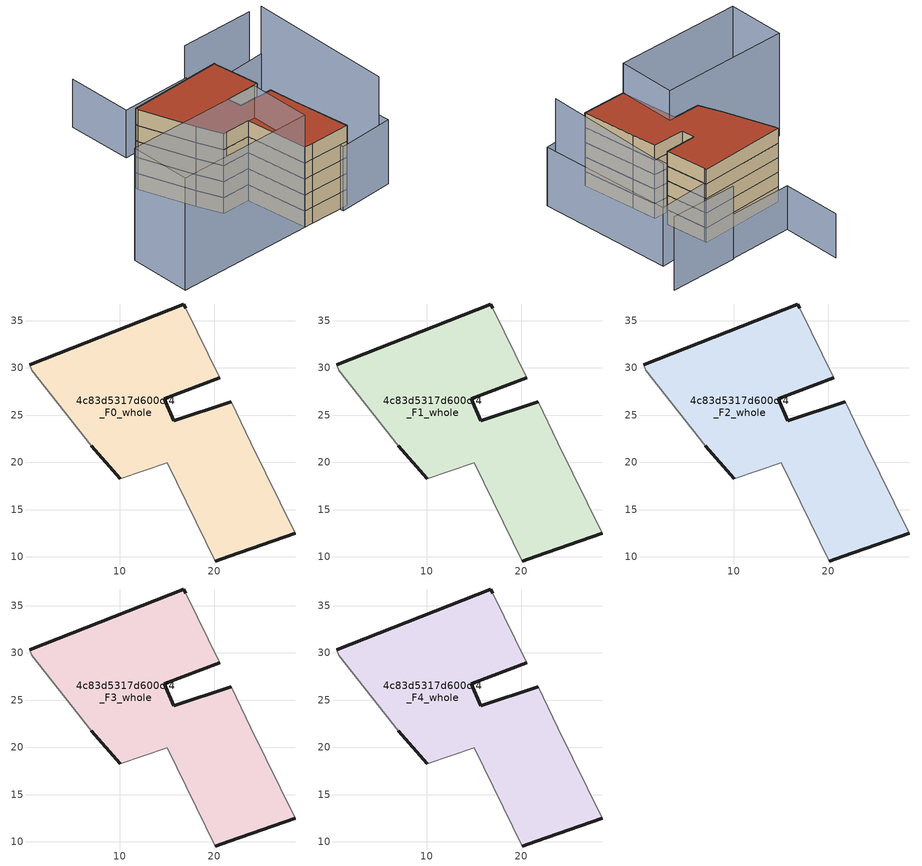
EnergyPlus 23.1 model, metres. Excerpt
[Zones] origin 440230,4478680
4c83d5317d600cf4_F0_whole
 floor ground (EU_floor_Construction): 28.56,12.49 23.87,22.08 21.76,26.44 15.73,24.41 14.68,26.76 20.59,28.97 16.98,36.32 16.77,36.77 0.46,30.32 0.67,29.79 6.97,21.75 10.05,18.25 15,19.97 20.08,9.57 21.58,10.09 z0
 wall outside (EU_wall_Construction): 20.59,28.97 14.68,26.76 15.73,24.41 21.76,26.44 / 28.56,12.49 21.58,10.09 20.08,9.57 / 10.05,18.25 6.97,21.75 / 0.46,30.32 16.77,36.77 16.98,36.32 z0:3
 wall adiabatic (EU_wall_Construction): 16.98,36.32 20.59,28.97 / 21.76,26.44 23.87,22.08 28.56,12.49 / 20.08,9.57 15,19.97 10.05,18.25 / 6.97,21.75 0.67,29.79 0.46,30.32 z0:3
4c83d5317d600cf4_F1_whole
 floor to 4c83d5317d600cf4_F0_whole (EU_floor_Construction): 28.56,12.49 23.87,22.08 21.76,26.44 15.73,24.41 14.68,26.76 20.59,28.97 16.98,36.32 16.77,36.77 0.46,30.32 0.67,29.79 6.97,21.75 10.05,18.25 15,19.97 20.08,9.57 21.58,10.09 z3
 wall outside (EU_wall_Construction): 20.59,28.97 14.68,26.76 15.73,24.41 21.76,26.44 / 28.56,12.49 21.58,10.09 20.08,9.57 / 10.05,18.25 6.97,21.75 / 0.46,30.32 16.77,36.77 16.98,36.32 z3:6
 wall adiabatic (EU_wall_Construction): 16.98,36.32 20.59,28.97 / 21.76,26.44 23.87,22.08 28.56,12.49 / 20.08,9.57 15,19.97 10.05,18.25 / 6.97,21.75 0.67,29.79 0.46,30.32 z3:6
4c83d5317d600cf4_F2_whole
 floor to 4c83d5317d600cf4_F1_whole (EU_floor_Construction): 28.56,12.49 23.87,22.08 21.76,26.44 15.73,24.41 14.68,26.76 20.59,28.97 16.98,36.32 16.77,36.77 0.46,30.32 0.67,29.79 6.97,21.75 10.05,18.25 15,19.97 20.08,9.57 21.58,10.09 z6
 wall outside (EU_wall_Construction): 20.59,28.97 14.68,26.76 15.73,24.41 21.76,26.44 / 28.56,12.49 21.58,10.09 20.08,9.57 / 10.05,18.25 6.97,21.75 / 0.46,30.32 16.77,36.77 16.98,36.32 z6:9
 wall adiabatic (EU_wall_Construction): 16.98,36.32 20.59,28.97 / 21.76,26.44 23.87,22.08 28.56,12.49 / 20.08,9.57 15,19.97 10.05,18.25 / 6.97,21.75 0.67,29.79 0.46,30.32 z6:9
4c83d5317d600cf4_F3_whole
 floor to 4c83d5317d600cf4_F2_whole (EU_floor_Construction): 28.56,12.49 23.87,22.08 21.76,26.44 15.73,24.41 14.68,26.76 20.59,28.97 16.98,36.32 16.77,36.77 0.46,30.32 0.67,29.79 6.97,21.75 10.05,18.25 15,19.97 20.08,9.57 21.58,10.09 z9
 wall outside (EU_wall_Construction): 20.59,28.97 14.68,26.76 15.73,24.41 21.76,26.44 / 28.56,12.49 21.58,10.09 20.08,9.57 / 10.05,18.25 6.97,21.75 / 0.46,30.32 16.77,36.77 16.98,36.32 z9:12
 wall adiabatic (EU_wall_Construction): 16.98,36.32 20.59,28.97 / 21.76,26.44 23.87,22.08 28.56,12.49 / 20.08,9.57 15,19.97 10.05,18.25 / 6.97,21.75 0.67,29.79 0.46,30.32 z9:12
4c83d5317d600cf4_F4_whole
 floor to 4c83d5317d600cf4_F3_whole (EU_floor_Construction): 28.56,12.49 23.87,22.08 21.76,26.44 15.73,24.41 14.68,26.76 20.59,28.97 16.98,36.32 16.77,36.77 0.46,30.32 0.67,29.79 6.97,21.75 10.05,18.25 15,19.97 20.08,9.57 21.58,10.09 z12
 wall outside (EU_wall_Construction): 20.59,28.97 14.68,26.76 15.73,24.41 21.76,26.44 / 28.56,12.49 21.58,10.09 20.08,9.57 / 10.05,18.25 6.97,21.75 / 0.46,30.32 16.77,36.77 16.98,36.32 z12:15
 wall adiabatic (EU_wall_Construction): 16.98,36.32 20.59,28.97 / 21.76,26.44 23.87,22.08 28.56,12.49 / 20.08,9.57 15,19.97 10.05,18.25 / 6.97,21.75 0.67,29.79 0.46,30.32 z12:15
 roof outside (EU_roof_Construction): 20.59,28.97 14.68,26.76 15.73,24.41 21.76,26.44 23.87,22.08 28.56,12.49 21.58,10.09 20.08,9.57 15,19.97 10.05,18.25 6.97,21.75 0.67,29.79 0.46,30.32 16.77,36.77 16.98,36.32 z15
shading: 3.7,31.34 8.44,17.45 z0:6; 16.98,36.31 26.39,40.28 / 26.39,40.28 36.89,15.38 / 36.89,15.38 27.48,11.41 / 27.48,11.41 16.98,36.31 z0:12; 35.02,14.73 26.39,40.28 / -7.85,12.05 16.32,20.42 / 16.32,20.42 20.08,9.57 / 20.08,9.57 -4.09,1.2 / -4.09,1.2 -7.85,12.05 z0:21; 14.85,43.07 2.59,38.67 / 2.59,38.67 -1.47,49.97 z0:9; 27.62,47.71 14.66,43.22 z0:15
[Building]
EU S2 Campaign: North Axis=0; Terrain=City; Solar Distribution=FullExterior
[Site:Location]
Madrid: Latitude=40.5; Longitude=-3.5; Time Zone=1; Elevation=609
[SizingPeriod:WeatherFileDays]
AnnualSizingPeriod: Begin Month=1; Begin Day of Month=1; End Month=12; End Day of Month=31; Day of Week for Start Day=Monday; Use Weather File Daylight Saving Period=No; Use Weather File Rain and Snow Indicators=No
[MATERIAL]
EU_InternalMass_Material: Roughness=MediumRough; Thickness=0.1; Conductivity=1; Density=1800; Specific Heat=900; Thermal Absorptance=0.9; Solar Absorptance=0.7; Visible Absorptance=0.7
[MATERIAL:NOMASS] Roughness=MediumRough; Thermal Absorptance=0.9; Solar Absorptance=0.7; Visible Absorptance=0.7
Name | Thermal Resistance
EU_wall_NoMass | 0.419739
EU_roof_NoMass | 0.352165
EU_floor_NoMass | 0.608284
[CONSTRUCTION]
EU_wall_Construction: EU_wall_NoMass
EU_roof_Construction: EU_roof_NoMass
EU_floor_Construction: EU_floor_NoMass
EU_InternalMass_Construction: EU_InternalMass_Material
[ZONE] Type=1; Multiplier=1; Ceiling Height=autocalculate; Volume=980.839; Floor Area=autocalculate; Part of Total Floor Area=Yes
4c83d5317d600cf4_F0_whole; 4c83d5317d600cf4_F1_whole; 4c83d5317d600cf4_F2_whole; 4c83d5317d600cf4_F3_whole; 4c83d5317d600cf4_F4_whole
[INTERNALMASS] Construction=EU_InternalMass_Construction; Surface Area=317.573
Name | Zone or ZoneList
4c83d5317d600cf4_F0_whole_EU_InternalMass | 4c83d5317d600cf4_F0_whole
4c83d5317d600cf4_F1_whole_EU_InternalMass | 4c83d5317d600cf4_F1_whole
4c83d5317d600cf4_F2_whole_EU_InternalMass | 4c83d5317d600cf4_F2_whole
4c83d5317d600cf4_F3_whole_EU_InternalMass | 4c83d5317d600cf4_F3_whole
4c83d5317d600cf4_F4_whole_EU_InternalMass | 4c83d5317d600cf4_F4_whole
[OTHEREQUIPMENT] Fuel Type=Electricity; Design Level Calculation Method=Watts/Area; Power per Zone Floor Area=1; Fraction Latent=0; Fraction Radiant=0; Fraction Lost=0; Carbon Dioxide Generation Rate=0; EndUse Subcategory=EU_Step8_InternalGains
Name | Zone or ZoneList or Space or SpaceList | Schedule
EU_Step8_InternalGain_4c83d5317d600cf4_F0_whole_f000 | 4c83d5317d600cf4_F0_whole | EU_Step8_GainSchedule_4c83d5317d600cf4_F0_whole_f000
EU_Step8_InternalGain_4c83d5317d600cf4_F1_whole_f000 | 4c83d5317d600cf4_F1_whole | EU_Step8_GainSchedule_4c83d5317d600cf4_F1_whole_f000
EU_Step8_InternalGain_4c83d5317d600cf4_F2_whole_f000 | 4c83d5317d600cf4_F2_whole | EU_Step8_GainSchedule_4c83d5317d600cf4_F2_whole_f000
EU_Step8_InternalGain_4c83d5317d600cf4_F3_whole_f000 | 4c83d5317d600cf4_F3_whole | EU_Step8_GainSchedule_4c83d5317d600cf4_F3_whole_f000
EU_Step8_InternalGain_4c83d5317d600cf4_F4_whole_f000 | 4c83d5317d600cf4_F4_whole | EU_Step8_GainSchedule_4c83d5317d600cf4_F4_whole_f000
[ZONEVENTILATION:DESIGNFLOWRATE] Schedule=EU_AlwaysOn; Design Flow Rate Calculation Method=AirChanges/Hour; Air Changes per Hour=0.703302; Ventilation Type=Natural; Fan Pressure Rise=0; Fan Total Efficiency=1; Constant Term Coefficient=1; Temperature Term Coefficient=0; Velocity Term Coefficient=0; Velocity Squared Term Coefficient=0; Minimum Indoor Temperature=-100; Maximum Indoor Temperature=100; Delta Temperature=-100; Minimum Outdoor Temperature=-100; Maximum Outdoor Temperature=100; Maximum Wind Speed=40
Name | Zone or ZoneList or Space or SpaceList
EU_ConstantAir_4c83d5317d600cf4_F0_whole | 4c83d5317d600cf4_F0_whole
EU_ConstantAir_4c83d5317d600cf4_F1_whole | 4c83d5317d600cf4_F1_whole
EU_ConstantAir_4c83d5317d600cf4_F2_whole | 4c83d5317d600cf4_F2_whole
EU_ConstantAir_4c83d5317d600cf4_F3_whole | 4c83d5317d600cf4_F3_whole
EU_ConstantAir_4c83d5317d600cf4_F4_whole | 4c83d5317d600cf4_F4_whole
[HVACTEMPLATE:THERMOSTAT] Constant Heating Setpoint=20; Constant Cooling Setpoint=50
EU_HeatOnly_4c83d5317d600cf4_F0_whole; EU_HeatOnly_4c83d5317d600cf4_F1_whole; EU_HeatOnly_4c83d5317d600cf4_F2_whole; EU_HeatOnly_4c83d5317d600cf4_F3_whole; EU_HeatOnly_4c83d5317d600cf4_F4_whole
[HVACTEMPLATE:ZONE:IDEALLOADSAIRSYSTEM] System Availability Schedule=EU_AlwaysOn; Maximum Heating Supply Air Temperature=50; Minimum Cooling Supply Air Temperature=13; Maximum Heating Supply Air Humidity Ratio=0.0156; Minimum Cooling Supply Air Humidity Ratio=0.0077; Heating Limit=NoLimit; Cooling Limit=NoLimit; Heating Availability Schedule=EU_AlwaysOn; Cooling Availability Schedule=EU_CoolingOff; Dehumidification Control Type=ConstantSensibleHeatRatio; Cooling Sensible Heat Ratio=0.7; Dehumidification Setpoint=60; Humidification Control Type=None; Humidification Setpoint=30; Outdoor Air Method=None; Outdoor Air Flow Rate per Person=0.00944; Outdoor Air Flow Rate per Zone Floor Area=0; Outdoor Air Flow Rate per Zone=0; Demand Controlled Ventilation Type=None; Outdoor Air Economizer Type=NoEconomizer; Heat Recovery Type=None; Sensible Heat Recovery Effectiveness=0.7; Latent Heat Recovery Effectiveness=0.65
Name | Template Thermostat
4c83d5317d600cf4_F0_whole | EU_HeatOnly_4c83d5317d600cf4_F0_whole
4c83d5317d600cf4_F1_whole | EU_HeatOnly_4c83d5317d600cf4_F1_whole
4c83d5317d600cf4_F2_whole | EU_HeatOnly_4c83d5317d600cf4_F2_whole
4c83d5317d600cf4_F3_whole | EU_HeatOnly_4c83d5317d600cf4_F3_whole
4c83d5317d600cf4_F4_whole | EU_HeatOnly_4c83d5317d600cf4_F4_whole
[SIZING:ZONE] Zone Cooling Design Supply Air Temperature Input Method=SupplyAirTemperature; Zone Cooling Design Supply Air Temperature=13; Zone Heating Design Supply Air Temperature Input Method=SupplyAirTemperature; Zone Heating Design Supply Air Temperature=50; Zone Cooling Design Supply Air Humidity Ratio=0.008; Zone Heating Design Supply Air Humidity Ratio=0.008; Cooling Design Air Flow Method=DesignDay; Cooling Design Air Flow Rate=0; Cooling Minimum Air Flow per Zone Floor Area=0.000762; Cooling Minimum Air Flow=0; Cooling Minimum Air Flow Fraction=0.2; Heating Design Air Flow Method=DesignDay; Heating Design Air Flow Rate=0; Heating Maximum Air Flow per Zone Floor Area=0.002032; Heating Maximum Air Flow=0.141576; Heating Maximum Air Flow Fraction=0.3; Account for Dedicated Outdoor Air System=No; Dedicated Outdoor Air System Control Strategy=NeutralSupplyAir; Dedicated Outdoor Air Low Setpoint Temperature for Design=autosize; Dedicated Outdoor Air High Setpoint Temperature for Design=autosize; Zone Load Sizing Method=Sensible Load Only No Latent Load; Zone Latent Cooling Design Supply Air Humidity Ratio Input Method=HumidityRatioDifference; Zone Cooling Design Supply Air Humidity Ratio Difference=0.005; Zone Latent Heating Design Supply Air Humidity Ratio Input Method=HumidityRatioDifference; Zone Humidification Design Supply Air Humidity Ratio Difference=0.005
4c83d5317d600cf4_F0_whole; 4c83d5317d600cf4_F1_whole; 4c83d5317d600cf4_F2_whole; 4c83d5317d600cf4_F3_whole; 4c83d5317d600cf4_F4_whole
[SCHEDULE:CONSTANT]
Name | Hourly Value
EU_AlwaysOn | 1
EU_CoolingOff | 0
[SCHEDULE:FILE] Column Number=1; Rows to Skip at Top=0; Number of Hours of Data=8760; Column Separator=Comma; Interpolate to Timestep=No; Minutes per Item=60; Adjust Schedule for Daylight Savings=Yes
Name | File
EU_Step8_GainSchedule_4c83d5317d600cf4_F0_whole_f000 | ../../schedules/4c83d5317d600cf4/4c83d5317d600cf4_F0_whole_f000_gain.csv
EU_Step8_GainSchedule_4c83d5317d600cf4_F1_whole_f000 | ../../schedules/4c83d5317d600cf4/4c83d5317d600cf4_F1_whole_f000_gain.csv
EU_Step8_GainSchedule_4c83d5317d600cf4_F2_whole_f000 | ../../schedules/4c83d5317d600cf4/4c83d5317d600cf4_F2_whole_f000_gain.csv
EU_Step8_GainSchedule_4c83d5317d600cf4_F3_whole_f000 | ../../schedules/4c83d5317d600cf4/4c83d5317d600cf4_F3_whole_f000_gain.csv
EU_Step8_GainSchedule_4c83d5317d600cf4_F4_whole_f000 | ../../schedules/4c83d5317d600cf4/4c83d5317d600cf4_F4_whole_f000_gain.csv
